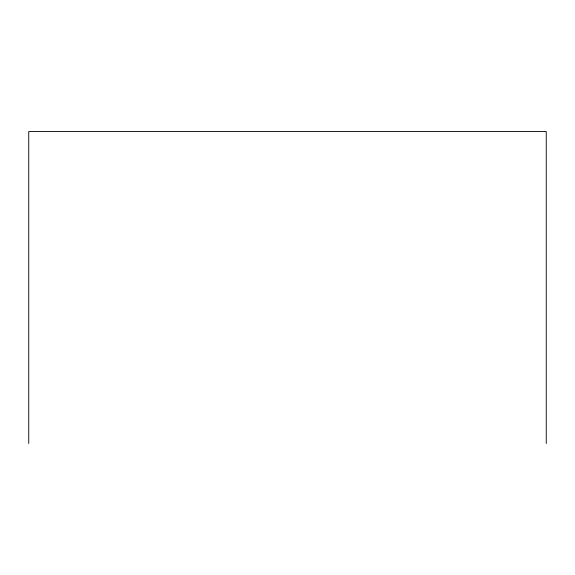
<?xml version="1.0" encoding="UTF-8"?>
<svg xmlns="http://www.w3.org/2000/svg" width="575" height="575" viewBox="0 0 575 575"><rect width="100%" height="100%" fill="white"/><g stroke="black" fill="none" stroke-linecap="round" stroke-linejoin="round"><path stroke-width="0.86" d="M546.25 443.476L546.25 131.524L28.75 131.524L28.75 443.476"/></g></svg>
